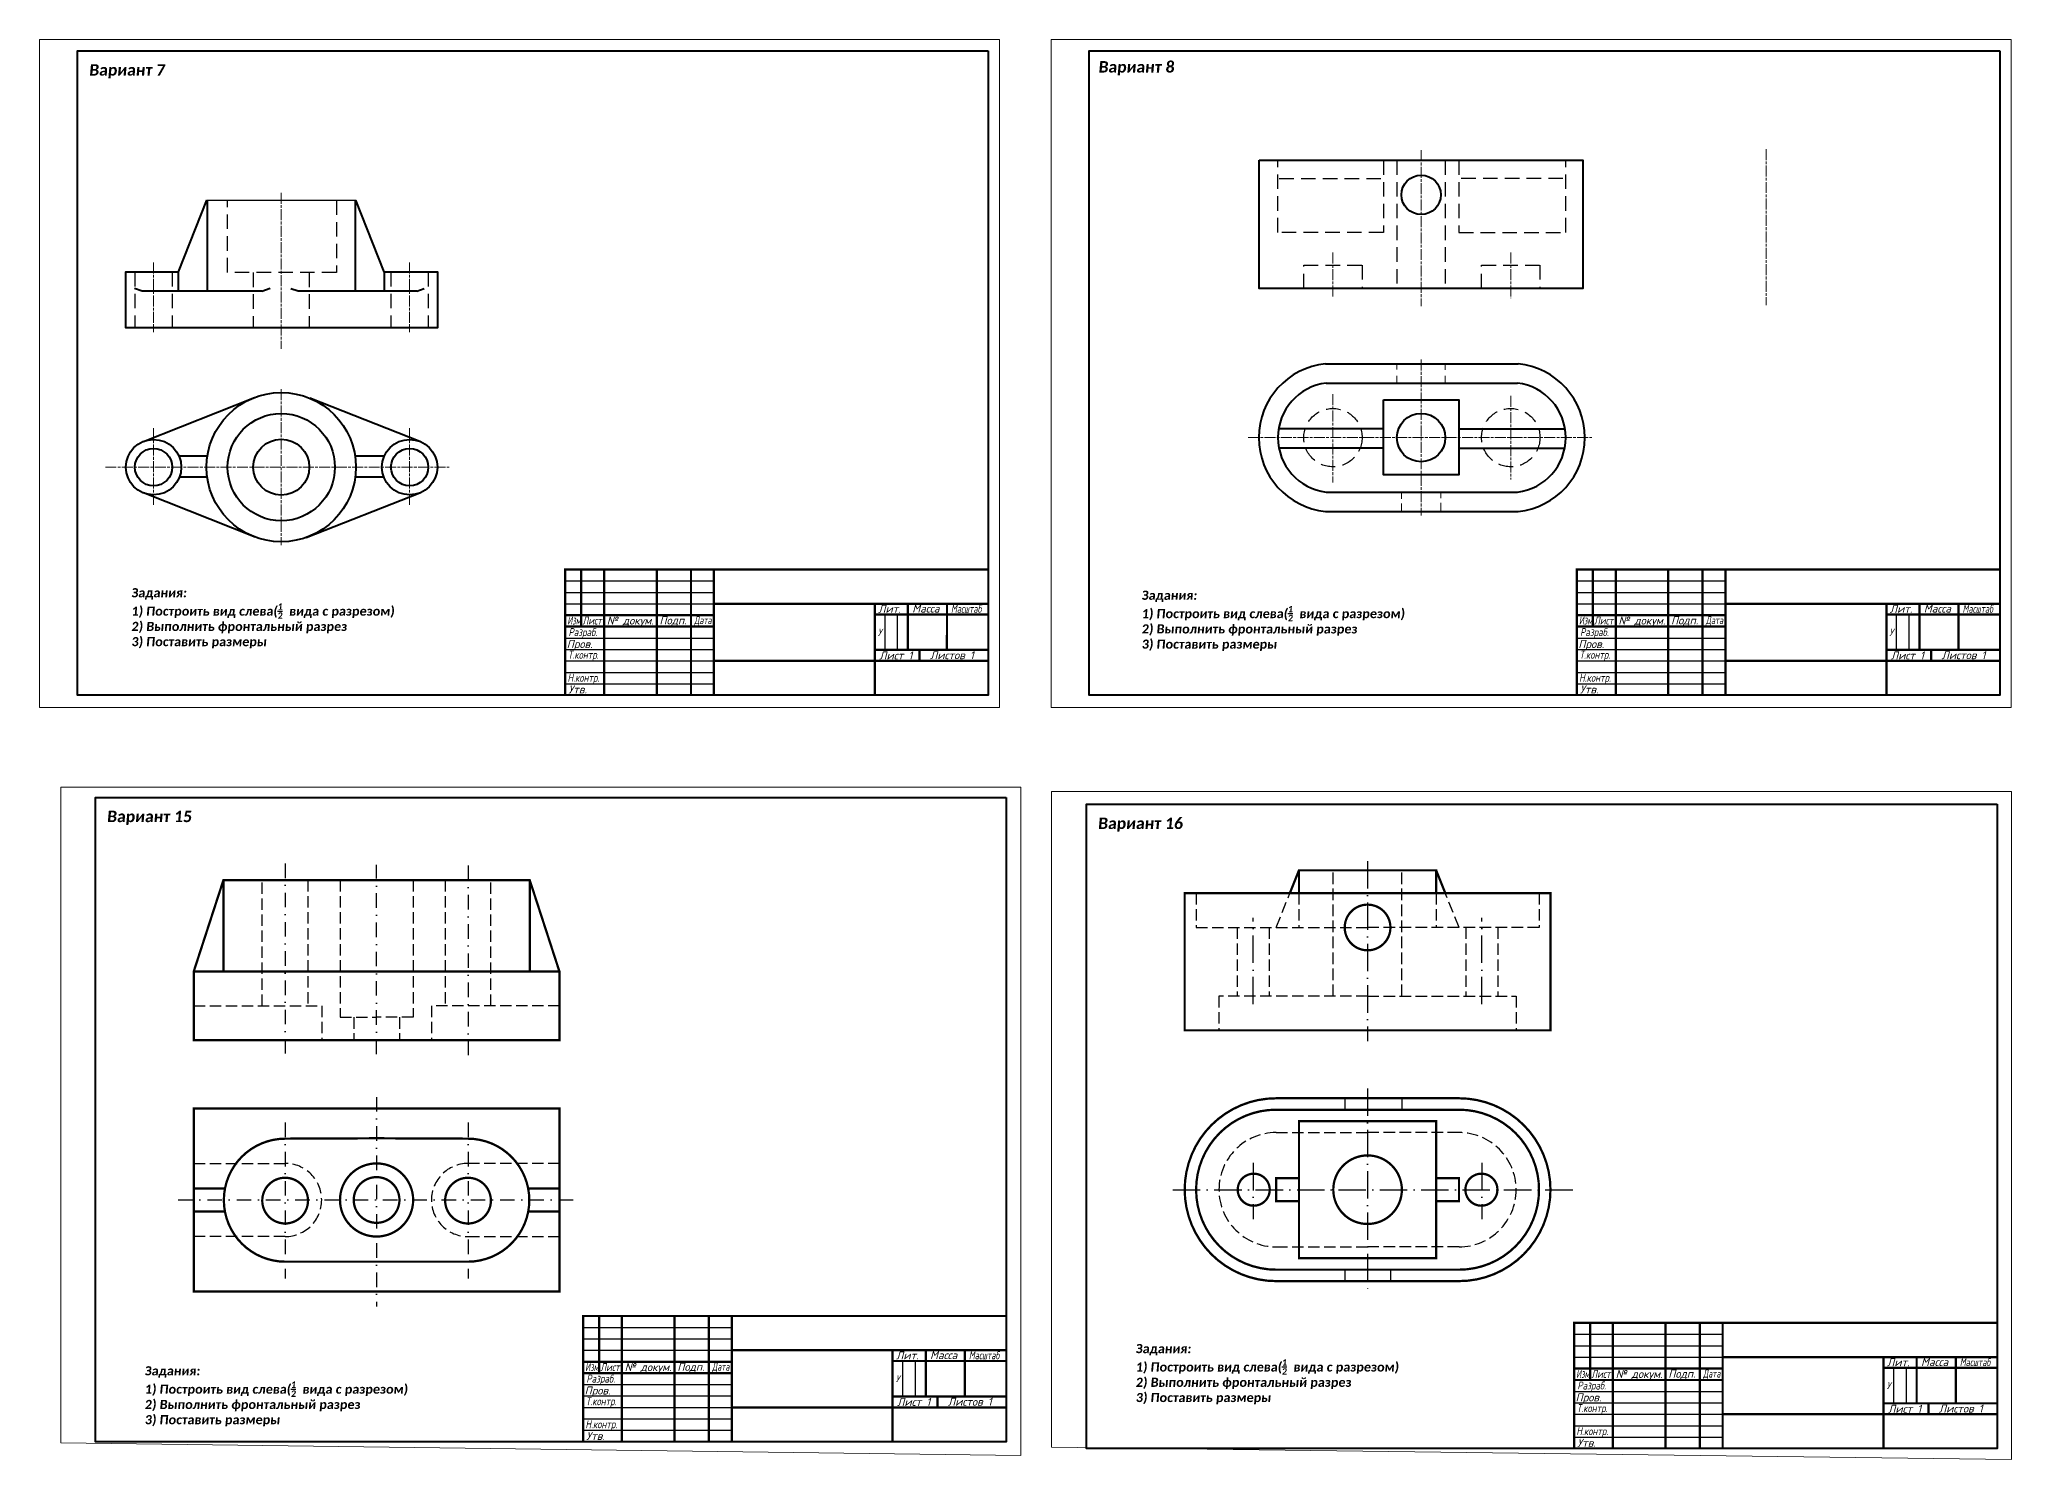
# Model space of a CAD drawing. Header units: millimetres. Extents: x 323 to 3799, y 181 to 802.
# Drawn here: x 2936 to 3799, y 181 to 802 of the extents above; entities that cross this region are included whole.
import ezdxf

# ---------------------------------------------------------------- set-up
doc = ezdxf.new("R2010")
doc.units = ezdxf.units.MM
for name, pattern in [('ACAD_ISO08W100', [36, 24, -3, 6, -3]), ('ACAD_ISO10W100', [18, 12, -3, 0, -3]), ('DASHDOT2', [12.7, 6.35, -3.175, 0, -3.175]), ('DASHED', [7, 5, -2, 0]), ('невидимая', [9.525, 6.35, -3.175])]:
    doc.linetypes.add(name, pattern=pattern)
doc.styles.get("Standard").update_dxf_attribs({"font": 'calibri.ttf'})
doc.styles.add('стиль1', font='calibrib.ttf', dxfattribs={"oblique": 5})

msp = doc.modelspace()

# ---------------------------------------------------------------- linework, layer by layer
at = {"linetype": 'ACAD_ISO08W100', "lineweight": 15, "ltscale": 0.2}
for p, q in [((3540.65, 753.75), (3540.65, 685.52)), ((3691.62, 754.27), (3691.62, 686.04)), ((3042.04, 735.15), (3042.04, 666.92)), ((3502.09, 708.99), (3502.09, 689.66)), ((3579.86, 708.99), (3579.86, 689.09)), ((2986.18, 704.67), (2986.18, 674.16)), ((3098.2, 704.67), (3098.2, 674.16)), ((3540.65, 662.15), (3540.65, 593.91)), ((3042.04, 649.21), (3042.04, 580.98)), ((3502.09, 647.06), (3502.09, 608.42)), ((3579.86, 646.36), (3579.86, 609.69)), ((2986.18, 632.16), (2986.18, 598.04)), ((3098.2, 632.16), (3098.2, 598.04)), ((3464.95, 628.03), (3615.38, 628.03)), ((2965.09, 615.1), (3115.52, 615.1))]:
    msp.add_line(p, q, dxfattribs=at)
at = {"linetype": 'невидимая', "lineweight": 25}
for p, q in [((3530.06, 749.39), (3530.06, 693.34)), ((3551.24, 749.39), (3551.24, 693.34)), ((3478.61, 741.37), (3523.93, 741.37)), ((3602.69, 741.37), (3557.37, 741.37)), ((2978.02, 700.52), (2978.02, 676.07)), ((2994.34, 700.52), (2994.34, 676.07)), ((3029.78, 700.27), (3029.78, 675.82)), ((3054.29, 700.27), (3054.29, 675.82)), ((3090.04, 700.52), (3090.04, 676.07)), ((3106.36, 700.52), (3106.36, 676.07))]:
    msp.add_line(p, q, dxfattribs=at)
at = {"lineweight": 40}
for p, q in [((3009.38, 731.89), (2996.94, 700.52)), ((3009.72, 692.15), (3009.72, 731.89)), ((3074.38, 731.89), (3074.38, 692.15)), ((2996.94, 700.52), (2996.94, 692.42)), ((3087.05, 700.52), (3087.05, 692.29)), ((2981.24, 692.15), (2977.78, 693.34)), ((3033.59, 692.15), (2981.24, 692.15)), ((3033.59, 692.15), (3037.14, 693.48)), ((3049.41, 692.15), (3046.22, 693.19)), ((3101.37, 692.15), (3049.41, 692.15)), ((3101.37, 692.15), (3104.49, 693.25)), ((3498.87, 660.31), (3583.08, 660.31)), ((3499.12, 651.9), (3582.83, 651.9)), ((2981.72, 626.37), (3030.28, 645.57)), ((3102.63, 626.38), (3054.56, 645.26)), ((3524.15, 631.81), (3478.33, 631.81)), ((3557.16, 631.81), (3603.62, 631.81)), ((3524.15, 623.48), (3478.47, 623.48)), ((3557.16, 623.48), (3603.48, 623.48)), ((3499.12, 604.15), (3582.83, 604.15)), ((3030.66, 584.48), (2981.74, 603.82)), ((3052.99, 584.33), (3102.63, 603.82)), ((3498.87, 595.75), (3583.08, 595.75))]:
    msp.add_line(p, q, dxfattribs=at)
at = {"lineweight": 30}
msp.add_line((3009.38, 731.89), (3074.7, 731.89), dxfattribs=at)
at = {"color": 7, "lineweight": 0}
for p, q in [((3530.06, 660.49), (3530.06, 657.83)), ((3551.24, 660.49), (3551.24, 657.66)), ((3530.06, 655.11), (3530.06, 651.53)), ((3551.24, 655.11), (3551.24, 651.53)), ((3532.05, 603.78), (3532.05, 601.29)), ((3532.05, 599.18), (3532.05, 595.93)), ((3549.25, 603.78), (3549.25, 601.49)), ((3549.25, 599.45), (3549.25, 595.93))]:
    msp.add_line(p, q, dxfattribs=at)
for p, q in [((3231.27, 560.32), (3231.27, 570.32)), ((3673.77, 560.32), (3673.77, 570.32)), ((3166.27, 565.32), (3231.27, 565.32)), ((3608.77, 565.32), (3673.77, 565.32)), ((3166.27, 560.32), (3231.27, 560.32)), ((3166.27, 555.32), (3231.27, 555.32)), ((3316.13, 555.32), (3301.66, 555.32)), ((3608.77, 560.32), (3673.77, 560.32)), ((3608.77, 555.32), (3673.77, 555.32)), ((3758.63, 555.32), (3744.17, 555.32)), ((3306.02, 550.64), (3306.02, 535.12)), ((3311.49, 550.64), (3311.49, 535.12)), ((3748.52, 550.64), (3748.52, 535.12)), ((3753.99, 550.64), (3753.99, 535.12)), ((3166.27, 540.32), (3231.27, 540.32)), ((3166.27, 535.32), (3231.27, 535.32)), ((3608.77, 540.32), (3673.77, 540.32)), ((3608.77, 535.32), (3673.77, 535.32)), ((3166.27, 530.32), (3231.27, 530.32)), ((3608.77, 530.32), (3673.77, 530.32)), ((3166.27, 525.32), (3231.27, 525.32)), ((3166.27, 520.32), (3166.27, 520.32)), ((3166.27, 520.32), (3166.27, 515.32)), ((3166.27, 520.32), (3231.27, 520.32)), ((3608.77, 525.32), (3673.77, 525.32)), ((3608.77, 520.32), (3608.77, 520.32)), ((3608.77, 520.32), (3608.77, 515.32)), ((3608.77, 520.32), (3673.77, 520.32)), ((3239.08, 233.67), (3239.08, 243.67)), ((3174.08, 238.67), (3239.08, 238.67)), ((3174.08, 233.67), (3239.08, 233.67)), ((3607.57, 235.66), (3672.57, 235.66)), ((3672.57, 230.66), (3672.57, 240.66)), ((3174.08, 228.67), (3239.08, 228.67)), ((3323.95, 228.67), (3309.48, 228.67)), ((3323.95, 228.67), (3309.48, 228.67)), ((3607.57, 230.66), (3672.57, 230.66)), ((3607.57, 225.66), (3672.57, 225.66)), ((3757.43, 225.66), (3742.96, 225.66)), ((3757.43, 225.66), (3742.96, 225.66)), ((3313.83, 223.99), (3313.83, 208.47)), ((3313.83, 223.99), (3313.83, 208.47)), ((3319.3, 223.99), (3319.3, 208.47)), ((3319.3, 223.99), (3319.3, 208.47)), ((3747.32, 220.98), (3747.32, 205.46)), ((3747.32, 220.98), (3747.32, 205.46)), ((3752.79, 220.98), (3752.79, 205.46)), ((3752.79, 220.98), (3752.79, 205.46)), ((3174.08, 213.67), (3239.08, 213.67)), ((3174.08, 208.67), (3239.08, 208.67)), ((3607.57, 210.66), (3672.57, 210.66)), ((3174.08, 203.67), (3239.08, 203.67)), ((3174.08, 198.67), (3239.08, 198.67)), ((3607.57, 205.66), (3672.57, 205.66)), ((3607.57, 200.66), (3672.57, 200.66)), ((3174.08, 193.67), (3239.08, 193.67)), ((3607.57, 195.66), (3672.57, 195.66)), ((3607.57, 190.66), (3672.57, 190.66))]:
    msp.add_line(p, q)
at = {"linetype": 'DASHDOT2'}
for p, q in [((3043.74, 441.67), (3043.74, 357.83)), ((3083.74, 358.3), (3083.74, 441.03)), ((3083.74, 358.3), (3083.74, 441.03)), ((3123.74, 440.73), (3123.74, 357.83)), ((3083.74, 339.5), (3083.74, 247.89)), ((3083.74, 339.5), (3083.74, 247.89)), ((3043.74, 328.29), (3043.74, 260.04)), ((3123.74, 328.29), (3123.74, 260.04)), ((2996.94, 294.44), (3170.14, 294.44))]:
    msp.add_line(p, q, dxfattribs=at)
at = {"linetype": 'ACAD_ISO10W100'}
for p, q in [((3517.23, 442.7), (3517.23, 363.89)), ((3517.23, 442.7), (3517.23, 363.89)), ((3517.23, 442.7), (3517.23, 363.89)), ((3467.23, 380.07), (3467.23, 417.91)), ((3567.23, 380.07), (3567.23, 417.91)), ((3567.23, 380.07), (3567.23, 417.91)), ((3517.23, 343.27), (3517.23, 253.75)), ((3517.23, 343.27), (3517.23, 253.75)), ((3467.23, 310.65), (3467.23, 286.11)), ((3567.23, 310.65), (3567.23, 286.11)), ((3432.07, 298.94), (3607.19, 298.94))]:
    msp.add_line(p, q, dxfattribs=at)
at = {"linetype": 'DASHED'}
for p, q in [((3033.74, 379.37), (3033.74, 434.37)), ((3053.74, 434.37), (3053.74, 379.37)), ((3067.74, 434.37), (3067.74, 374.37)), ((3099.74, 434.37), (3099.74, 374.37)), ((3113.74, 434.37), (3113.74, 379.37)), ((3133.74, 379.37), (3133.74, 434.37)), ((3477.23, 413.68), (3483.23, 428.68)), ((3557.23, 413.68), (3551.23, 428.68)), ((3557.23, 413.68), (3551.23, 428.68)), ((3003.74, 379.37), (3059.74, 379.37)), ((3059.74, 379.37), (3059.74, 364.37)), ((3067.74, 374.37), (3083.74, 374.37)), ((3073.74, 374.37), (3073.74, 364.37)), ((3099.74, 374.37), (3083.74, 374.37)), ((3093.74, 374.37), (3093.74, 364.37)), ((3163.74, 379.37), (3107.74, 379.37)), ((3107.74, 379.37), (3107.74, 364.37)), ((3507.23, 338.94), (3507.23, 333.94)), ((3532.23, 338.94), (3532.23, 333.94)), ((3477.23, 323.94), (3517.23, 323.94)), ((3557.23, 323.94), (3517.23, 323.94)), ((3507.23, 263.94), (3507.23, 258.94)), ((3527.23, 263.94), (3527.23, 258.94))]:
    msp.add_line(p, q, dxfattribs=at)
at = {"lineweight": 0}
for points in [[(2936.27, 802.26), (3356.27, 802.26), (3356.27, 509.87), (2936.27, 509.87)], [(3378.77, 802.26), (3798.77, 802.26), (3798.77, 509.87), (3378.77, 509.87)], [(2945.58, 475.07), (3365.58, 475.07), (3365.58, 182.68), (2945.58, 188.13)], [(3378.93, 473.24), (3798.93, 473.24), (3798.93, 180.85), (3378.93, 186.3)]]:
    msp.add_lwpolyline(points, close=True, dxfattribs=at)
at = {"lineweight": 40}
for points in [[(3351.27, 797.26), (3351.27, 515.32), (2952.92, 515.32), (2952.92, 797.26)], [(3793.77, 797.26), (3793.77, 515.32), (3395.42, 515.32), (3395.42, 797.26)], [(3469.84, 749.39), (3611.46, 749.39), (3611.46, 693.34), (3469.84, 693.34)], [(3524.15, 644.5), (3557.16, 644.5), (3557.16, 611.76), (3524.15, 611.76)], [(3359.08, 470.61), (3359.08, 188.67), (2960.74, 188.67), (2960.74, 470.61)], [(3792.57, 467.6), (3792.57, 185.66), (3394.22, 185.66), (3394.22, 467.6)]]:
    msp.add_lwpolyline(points, close=True, dxfattribs=at)
at = {"linetype": 'невидимая', "lineweight": 25}
for points in [[(3523.93, 749.39), (3524.15, 749.39), (3524.15, 717.8), (3478.03, 717.8), (3478.03, 749.39), (3478.61, 749.39)], [(3557.37, 749.39), (3557.16, 749.39), (3557.16, 717.8), (3603.92, 717.8), (3603.92, 749.39)], [(3489.32, 693.34), (3489.32, 703.54), (3514.87, 703.54), (3514.87, 693.34)], [(3567.08, 693.34), (3567.08, 703.54), (3592.63, 703.54), (3592.63, 693.34)]]:
    msp.add_lwpolyline(points, dxfattribs=at)
msp.add_lwpolyline([(3018.56, 731.89), (3066.17, 731.89), (3066.17, 700.27), (3018.56, 700.27)], close=True, dxfattribs=at)
at = {"lineweight": 40}
for points in [[(3087.05, 700.52), (3074.7, 731.89)], [(3087.05, 700.52), (3110.32, 700.52), (3110.32, 676.07), (2974.06, 676.07), (2974.06, 700.52), (2996.94, 700.52)], [(3009.72, 619.85), (2997.33, 619.85)], [(3087.05, 619.85), (3074.35, 619.85)], [(2997.52, 610.81), (3009.66, 610.81)], [(3074.41, 610.81), (3086.86, 610.81)]]:
    msp.add_lwpolyline(points, dxfattribs=at)
at = {"lineweight": 40, "const_width": 1}
for points in [[(3351.27, 570.32), (3166.27, 570.32), (3166.27, 515.32)], [(3173.27, 570.32), (3173.27, 545.32)], [(3183.27, 570.32), (3183.27, 515.32)], [(3206.27, 570.32), (3206.27, 515.32)], [(3221.27, 570.32), (3221.27, 515.32)], [(3231.27, 570.32), (3231.27, 515.32)], [(3793.77, 570.32), (3608.77, 570.32), (3608.77, 515.32)], [(3615.77, 570.32), (3615.77, 545.32)], [(3625.77, 570.32), (3625.77, 515.32)], [(3648.77, 570.32), (3648.77, 515.32)], [(3663.77, 570.32), (3663.77, 515.32)], [(3673.77, 570.32), (3673.77, 515.32)], [(3231.27, 555.32), (3351.27, 555.32)], [(3301.66, 555.32), (3301.66, 515.32)], [(3316.13, 535.12), (3316.13, 555.32)], [(3333.27, 555.32), (3333.24, 535.12)], [(3673.77, 555.32), (3793.77, 555.32)], [(3744.17, 555.32), (3744.17, 515.32)], [(3758.63, 535.12), (3758.63, 555.32)], [(3775.77, 555.32), (3775.74, 535.12)], [(3166.27, 550.32), (3231.27, 550.32)], [(3166.27, 545.32), (3231.27, 545.32)], [(3301.66, 550.64), (3351.27, 550.64)], [(3608.77, 550.32), (3673.77, 550.32)], [(3608.77, 545.32), (3673.77, 545.32)], [(3744.17, 550.64), (3793.77, 550.64)], [(3316.13, 535.12), (3301.66, 535.12)], [(3316.13, 535.12), (3351.27, 535.12)], [(3321.27, 535.12), (3321.27, 530.32)], [(3758.63, 535.12), (3744.17, 535.12)], [(3758.63, 535.12), (3793.77, 535.12)], [(3763.77, 535.12), (3763.77, 530.32)], [(3231.27, 530.32), (3351.27, 530.32)], [(3673.77, 530.32), (3793.77, 530.32)], [(3359.08, 243.67), (3174.08, 243.67), (3174.08, 188.67)], [(3359.08, 243.67), (3174.08, 243.67), (3174.08, 188.67)], [(3181.08, 243.67), (3181.08, 218.67)], [(3191.08, 243.67), (3191.08, 188.67)], [(3214.08, 243.67), (3214.08, 188.67)], [(3229.08, 243.67), (3229.08, 188.67)], [(3239.08, 243.67), (3239.08, 188.67)], [(3792.57, 240.66), (3607.57, 240.66), (3607.57, 185.66)], [(3792.57, 240.66), (3607.57, 240.66), (3607.57, 185.66)], [(3614.57, 240.66), (3614.57, 215.66)], [(3624.57, 240.66), (3624.57, 185.66)], [(3647.57, 240.66), (3647.57, 185.66)], [(3662.57, 240.66), (3662.57, 185.66)], [(3672.57, 240.66), (3672.57, 185.66)], [(3239.08, 228.67), (3359.08, 228.67)], [(3239.08, 228.67), (3359.08, 228.67)], [(3309.48, 228.67), (3309.48, 188.67)], [(3309.48, 228.67), (3309.48, 188.67)], [(3309.48, 223.99), (3359.08, 223.99)], [(3309.48, 223.99), (3359.08, 223.99)], [(3323.95, 208.47), (3323.95, 228.67)], [(3323.95, 208.47), (3323.95, 228.67)], [(3341.08, 228.67), (3341.06, 208.47)], [(3341.08, 228.67), (3341.06, 208.47)], [(3672.57, 225.66), (3792.57, 225.66)], [(3672.57, 225.66), (3792.57, 225.66)], [(3742.96, 225.66), (3742.96, 185.66)], [(3742.96, 225.66), (3742.96, 185.66)], [(3757.43, 205.46), (3757.43, 225.66)], [(3757.43, 205.46), (3757.43, 225.66)], [(3774.57, 225.66), (3774.54, 205.46)], [(3774.57, 225.66), (3774.54, 205.46)], [(3174.08, 223.67), (3239.08, 223.67)], [(3174.08, 218.67), (3239.08, 218.67)], [(3607.57, 220.66), (3672.57, 220.66)], [(3607.57, 215.66), (3672.57, 215.66)], [(3742.96, 220.98), (3792.57, 220.98)], [(3742.96, 220.98), (3792.57, 220.98)], [(3323.95, 208.47), (3309.48, 208.47)], [(3323.95, 208.47), (3309.48, 208.47)], [(3323.95, 208.47), (3359.08, 208.47)], [(3323.95, 208.47), (3359.08, 208.47)], [(3329.08, 208.47), (3329.08, 203.67)], [(3329.08, 208.47), (3329.08, 203.67)], [(3239.08, 203.67), (3359.08, 203.67)], [(3239.08, 203.67), (3359.08, 203.67)], [(3672.57, 200.66), (3792.57, 200.66)], [(3672.57, 200.66), (3792.57, 200.66)], [(3757.43, 205.46), (3742.96, 205.46)], [(3757.43, 205.46), (3742.96, 205.46)], [(3757.43, 205.46), (3792.57, 205.46)], [(3757.43, 205.46), (3792.57, 205.46)], [(3762.57, 205.46), (3762.57, 200.66)], [(3762.57, 205.46), (3762.57, 200.66)]]:
    msp.add_lwpolyline(points, dxfattribs=at)
at = {"const_width": 1}
for points in [[(3083.74, 364.37), (3003.74, 364.37), (3003.74, 394.37), (3016.74, 434.37), (3083.74, 434.37)], [(3016.74, 434.37), (3016.74, 394.37), (3003.74, 394.37), (3083.74, 394.37)], [(3083.74, 364.37), (3163.74, 364.37), (3163.74, 394.37), (3150.74, 434.37), (3083.74, 434.37)], [(3150.74, 434.37), (3150.74, 394.37), (3163.74, 394.37), (3083.74, 394.37)], [(3517.23, 438.68), (3487.23, 438.68), (3487.23, 428.68), (3517.23, 428.68), (3437.23, 428.68), (3437.23, 368.68), (3517.23, 368.68)], [(3487.23, 438.68), (3483.23, 428.68)], [(3517.23, 438.68), (3547.23, 438.68), (3547.23, 428.68), (3517.23, 428.68), (3597.23, 428.68), (3597.23, 368.68), (3517.23, 368.68)], [(3517.23, 438.68), (3547.23, 438.68), (3547.23, 428.68), (3517.23, 428.68), (3597.23, 428.68), (3597.23, 368.68), (3517.23, 368.68)], [(3547.23, 438.68), (3551.23, 428.68)], [(3547.23, 438.68), (3551.23, 428.68)], [(3083.74, 334.44), (3003.74, 334.44), (3003.74, 254.44), (3083.74, 254.44)], [(3083.74, 334.44), (3163.74, 334.44), (3163.74, 254.44), (3083.74, 254.44)], [(3517.23, 328.94), (3487.23, 328.94), (3487.23, 268.94), (3517.23, 268.94)], [(3517.23, 328.94), (3547.23, 328.94), (3547.23, 268.94), (3517.23, 268.94)], [(3487.23, 303.94), (3477.23, 303.94), (3477.23, 293.94), (3487.23, 293.94)], [(3547.23, 303.94), (3557.23, 303.94), (3557.23, 293.94), (3547.23, 293.94)], [(3003.74, 299.44), (3017.21, 299.44)], [(3163.74, 299.44), (3150.28, 299.44)], [(3003.74, 289.44), (3017.21, 289.44)], [(3163.74, 289.44), (3150.28, 289.44)]]:
    msp.add_lwpolyline(points, dxfattribs=at)
at = {"linetype": 'DASHED'}
for points in [[(3502.23, 383.68), (3502.23, 438.68)], [(3532.23, 383.68), (3532.23, 438.68)], [(3532.23, 383.68), (3532.23, 438.68)], [(3442.23, 428.68), (3442.23, 413.68), (3517.23, 413.68)], [(3487.23, 428.68), (3487.23, 413.68)], [(3592.23, 428.68), (3592.23, 413.68), (3517.23, 413.68)], [(3592.23, 428.68), (3592.23, 413.68), (3517.23, 413.68)], [(3547.23, 428.68), (3547.23, 413.68)], [(3547.23, 428.68), (3547.23, 413.68)], [(3460.23, 413.68), (3460.23, 383.68)], [(3474.23, 413.68), (3474.23, 383.68)], [(3560.23, 413.68), (3560.23, 383.68)], [(3560.23, 413.68), (3560.23, 383.68)], [(3574.23, 413.68), (3574.23, 383.68)], [(3574.23, 413.68), (3574.23, 383.68)], [(3517.23, 383.68), (3452.23, 383.68), (3452.23, 368.68)], [(3517.23, 383.68), (3582.23, 383.68), (3582.23, 368.68)], [(3517.23, 383.68), (3582.23, 383.68), (3582.23, 368.68)]]:
    msp.add_lwpolyline(points, dxfattribs=at)
at = {"const_width": 1}
for points in [[(3517.23, 423.68, -1), (3517.23, 403.68, -1), (3517.23, 423.68, -0.553613)], [(3517.23, 423.68, 1), (3517.23, 403.68, 1), (3517.23, 423.68, 0.553613)], [(3517.23, 423.68, -1), (3517.23, 403.68, -1), (3517.23, 423.68, -0.553613)], [(3517.23, 338.94), (3477.23, 338.94, 1), (3477.23, 258.94), (3517.23, 258.94)], [(3517.23, 338.94), (3557.23, 338.94, -1), (3557.23, 258.94), (3517.23, 258.94)], [(3517.23, 333.94), (3477.23, 333.94, 1), (3477.23, 263.94), (3517.23, 263.94)], [(3517.23, 333.94), (3557.23, 333.94, -1), (3557.23, 263.94), (3517.23, 263.94)], [(3083.74, 321.44), (3043.74, 321.27, 0.995972), (3043.74, 267.44), (3083.74, 267.44)], [(3083.74, 321.44), (3123.74, 321.27, -0.995972), (3123.74, 267.44), (3083.74, 267.44)], [(3083.74, 278.44, -1), (3083.74, 310.44, -10.774554)], [(3083.74, 310.44, 1), (3083.74, 278.44, -0.088373)], [(3083.74, 310.44, -1), (3083.74, 278.44, 0.088373)], [(3083.74, 278.44, 1), (3083.74, 310.44, 10.774554)], [(3517.23, 313.94, -1), (3517.23, 283.94, -1), (3517.23, 313.94, 0.137499)], [(3043.74, 304.17, -1), (3043.74, 284.16, -1), (3043.74, 304.17, -0.041308)], [(3083.74, 304.44, -1), (3083.74, 284.44, -1), (3083.74, 304.44, -10.871939)], [(3123.74, 304.17, -1), (3123.74, 284.16, -1), (3123.74, 304.17, -10.71668)], [(3467.43, 305.94, 0.971624), (3467.03, 291.95, 1.059288), (3467.03, 305.93, -0.212847)], [(3567.03, 305.94, -0.971624), (3567.43, 291.95, -1.059288), (3567.43, 305.93, 0.212847)]]:
    msp.add_lwpolyline(points, format="xyb", dxfattribs=at)
at = {"linetype": 'DASHED'}
for points in [[(3477.23, 323.94, 1), (3477.23, 273.94), (3517.23, 273.94)], [(3557.23, 323.94, -1), (3557.23, 273.94), (3517.23, 273.94)], [(3003.74, 310.44), (3043.74, 310.44, -1), (3043.74, 278.44), (3003.74, 278.44)], [(3163.74, 310.44), (3123.74, 310.44, 1), (3123.74, 278.44), (3163.74, 278.44)]]:
    msp.add_lwpolyline(points, format="xyb", dxfattribs=at)
at = {"lineweight": 40}
for centre, radius in [((3540.65, 734.25), 8.6), ((3042.04, 615.1), 32.66), ((3042.04, 615.1), 23.47), ((3540.65, 628.03), 10.59), ((2986.18, 615.1), 12.12), ((2986.18, 615.1), 8.16), ((3042.04, 615.1), 12.25), ((3098.2, 615.1), 12.12), ((3098.2, 615.1), 8.16)]:
    msp.add_circle(centre, radius, dxfattribs=at)
at = {"linetype": 'невидимая', "lineweight": 25}
for centre in [(3502.09, 628.03), (3579.86, 628.03)]:
    msp.add_circle(centre, 12.77, dxfattribs=at)
at = {"color": 6}
for centre in [(3043.74, 294.16), (3123.74, 294.16)]:
    msp.add_circle(centre, 10, dxfattribs=at)
at = {"lineweight": 40}
for centre, radius, start, end in [((3502.09, 628.03), 32.44, 95.70544, 264.29456), ((3579.86, 628.03), 32.44, 275.70544, 84.29456), ((3502.09, 628.03), 24.06, 97.08962, 262.91038), ((3579.86, 628.03), 24.06, 277.08962, 82.91038)]:
    msp.add_arc(centre, radius, start, end, dxfattribs=at)

# ---------------------------------------------------------------- texts
at = {"color": 7, "lineweight": 0, "style": 'стиль1', "oblique": 5}
for s, p in [('Вариант 7', (2957.93, 786.43)), ('Вариант 8', (3399.43, 787.77)), ('Вариант 15', (2965.74, 459.78)), ('Вариант 16', (3399.23, 456.77))]:
    msp.add_text(s, height=5, dxfattribs=at).set_placement(p)
at = {"color": 5, "lineweight": 30, "char_height": 4, "width": 122.6531, "attachment_point": 1, "style": 'стиль1'}
for insert in [(2976.45, 562.14), (3418.39, 561.05), (3415.78, 231.4), (2982.29, 221.69)]:
    msp.add_mtext('\\A1;{\\C7;Задания:\\P1) Построить вид слева(\\H0.7x;\\S1/2;\\H1.4286x;  вида с разрезом)\\P2) Выполнить фронтальный разрез\\P3) Поставить размеры}', dxfattribs=dict(at, insert=insert))
at = {"char_height": 3.5}
for s, insert, width, attachment_point in [('{\\fISOCPEUR|b0|i1|c204|p34;Лит.}', (3303.17, 554.84), 14.4663, 1), ('{\\fISOCPEUR|b0|i1|c204|p34;Масса}', (3318.05, 554.97), 17.1298, 1), ('{\\fISOCPEUR|b0|i1|c204|p34;\\W0.7;Масштаб}', (3335.01, 554.88), 18, 1), ('{\\fISOCPEUR|b0|i1|c204|p34;Лит.}', (3745.67, 554.84), 14.4663, 1), ('{\\fISOCPEUR|b0|i1|c204|p34;Масса}', (3760.55, 554.97), 17.1298, 1), ('{\\fISOCPEUR|b0|i1|c204|p34;\\W0.7;Масштаб}', (3777.51, 554.88), 18, 1), ('\\W0.6;{\\fISOCPEUR|b0|i1|c204|p34;Изм.}', (3167.2, 549.73), 7, 1), ('\\W0.8;{\\fISOCPEUR|b0|i1|c204|p34;Разраб.}', (3167.69, 544.67), 17, 1), ('{\\fISOCPEUR|b0|i1|c204|p34;\\W0.8;Лист}', (3173.8, 549.73), 10, 1), ('{\\fISOCPEUR|b0|i1|c204|p34;№ докум.}', (3184.46, 549.72), 23, 1), ('{\\fISOCPEUR|b0|i1|c204|p34;Подп.}', (3213.42, 547.79), 15, 5), ('{\\fISOCPEUR|b0|i1|c204|p34;\\W0.6;Дата}', (3222.7, 549.91), 10, 1), ('\\W0.6;{\\fISOCPEUR|b0|i1|c204|p34;Изм.}', (3609.7, 549.73), 7, 1), ('\\W0.8;{\\fISOCPEUR|b0|i1|c204|p34;Разраб.}', (3610.19, 544.67), 17, 1), ('{\\fISOCPEUR|b0|i1|c204|p34;\\W0.8;Лист}', (3616.3, 549.73), 10, 1), ('{\\fISOCPEUR|b0|i1|c204|p34;№ докум.}', (3626.96, 549.72), 23, 1), ('{\\fISOCPEUR|b0|i1|c204|p34;Подп.}', (3655.92, 547.79), 15, 5), ('{\\fISOCPEUR|b0|i1|c204|p34;\\W0.6;Дата}', (3665.2, 549.91), 10, 1), ('{\\fISOCPEUR|b0|i1|c204|p34;Пров.}', (3166.93, 539.47), 17, 1), ('{\\fISOCPEUR|b0|i1|c204|p34;Пров.}', (3609.44, 539.47), 17, 1), ('\\W0.8;{\\fISOCPEUR|b0|i1|c204|p34;Т.контр.}', (3174.15, 532.54), 17, 5), ('{\\fISOCPEUR|b0|i1|c204|p34;Лист 1}', (3303.63, 534.46), 19.6013, 1), ('{\\fISOCPEUR|b0|i1|c204|p34;Листов 1}', (3325.83, 534.57), 30, 1), ('\\W0.8;{\\fISOCPEUR|b0|i1|c204|p34;Т.контр.}', (3616.65, 532.54), 17, 5), ('{\\fISOCPEUR|b0|i1|c204|p34;Лист 1}', (3746.13, 534.46), 19.6013, 1), ('{\\fISOCPEUR|b0|i1|c204|p34;Листов 1}', (3768.33, 534.57), 30, 1), ('\\W0.8;{\\fISOCPEUR|b0|i1|c204|p34;Н.контр.}', (3167.26, 524.7), 17, 1), ('{\\fISOCPEUR|b0|i1|c204|p34;Утв.}', (3167.65, 519.59), 17, 1), ('\\W0.8;{\\fISOCPEUR|b0|i1|c204|p34;Н.контр.}', (3609.76, 524.7), 17, 1), ('{\\fISOCPEUR|b0|i1|c204|p34;Утв.}', (3610.15, 519.59), 17, 1), ('{\\fISOCPEUR|b0|i1|c204|p34;Лит.}', (3310.98, 228.19), 14.4663, 1), ('{\\fISOCPEUR|b0|i1|c204|p34;Лит.}', (3310.98, 228.19), 14.4663, 1), ('{\\fISOCPEUR|b0|i1|c204|p34;Масса}', (3325.86, 228.32), 17.1298, 1), ('{\\fISOCPEUR|b0|i1|c204|p34;Масса}', (3325.86, 228.32), 17.1298, 1), ('{\\fISOCPEUR|b0|i1|c204|p34;\\W0.7;Масштаб}', (3342.83, 228.23), 18, 1), ('{\\fISOCPEUR|b0|i1|c204|p34;\\W0.7;Масштаб}', (3342.83, 228.23), 18, 1), ('{\\fISOCPEUR|b0|i1|c204|p34;Лит.}', (3744.47, 225.19), 14.4663, 1), ('{\\fISOCPEUR|b0|i1|c204|p34;Лит.}', (3744.47, 225.19), 14.4663, 1), ('{\\fISOCPEUR|b0|i1|c204|p34;Масса}', (3759.35, 225.31), 17.1298, 1), ('{\\fISOCPEUR|b0|i1|c204|p34;Масса}', (3759.35, 225.31), 17.1298, 1), ('{\\fISOCPEUR|b0|i1|c204|p34;\\W0.7;Масштаб}', (3776.31, 225.23), 18, 1), ('{\\fISOCPEUR|b0|i1|c204|p34;\\W0.7;Масштаб}', (3776.31, 225.23), 18, 1), ('\\W0.6;{\\fISOCPEUR|b0|i1|c204|p34;Изм.}', (3175.01, 223.08), 7, 1), ('\\W0.8;{\\fISOCPEUR|b0|i1|c204|p34;Разраб.}', (3175.51, 218.02), 17, 1), ('{\\fISOCPEUR|b0|i1|c204|p34;\\W0.8;Лист}', (3181.62, 223.08), 10, 1), ('{\\fISOCPEUR|b0|i1|c204|p34;№ докум.}', (3192.27, 223.07), 23, 1), ('{\\fISOCPEUR|b0|i1|c204|p34;Подп.}', (3221.23, 221.14), 15, 5), ('{\\fISOCPEUR|b0|i1|c204|p34;\\W0.6;Дата}', (3230.51, 223.26), 10, 1), ('\\W0.6;{\\fISOCPEUR|b0|i1|c204|p34;Изм.}', (3608.5, 220.08), 7, 1), ('{\\fISOCPEUR|b0|i1|c204|p34;\\W0.8;Лист}', (3615.1, 220.07), 10, 1), ('{\\fISOCPEUR|b0|i1|c204|p34;№ докум.}', (3625.76, 220.06), 23, 1), ('{\\fISOCPEUR|b0|i1|c204|p34;Подп.}', (3654.72, 218.13), 15, 5), ('{\\fISOCPEUR|b0|i1|c204|p34;\\W0.6;Дата}', (3664, 220.25), 10, 1), ('{\\fISOCPEUR|b0|i1|c204|p34;Пров.}', (3174.75, 212.82), 17, 1), ('\\W0.8;{\\fISOCPEUR|b0|i1|c204|p34;Т.контр.}', (3181.97, 205.89), 17, 5), ('{\\fISOCPEUR|b0|i1|c204|p34;Лист 1}', (3311.45, 207.82), 19.6013, 1), ('{\\fISOCPEUR|b0|i1|c204|p34;Лист 1}', (3311.45, 207.82), 19.6013, 1), ('{\\fISOCPEUR|b0|i1|c204|p34;Листов 1}', (3333.65, 207.92), 30, 1), ('{\\fISOCPEUR|b0|i1|c204|p34;Листов 1}', (3333.65, 207.92), 30, 1), ('{\\fISOCPEUR|b0|i1|c204|p34;Пров.}', (3608.23, 209.81), 17, 1), ('\\W0.8;{\\fISOCPEUR|b0|i1|c204|p34;Разраб.}', (3608.99, 215.01), 17, 1), ('\\W0.8;{\\fISOCPEUR|b0|i1|c204|p34;Т.контр.}', (3615.45, 202.89), 17, 5), ('{\\fISOCPEUR|b0|i1|c204|p34;Лист 1}', (3744.93, 204.81), 19.6013, 1), ('{\\fISOCPEUR|b0|i1|c204|p34;Лист 1}', (3744.93, 204.81), 19.6013, 1), ('{\\fISOCPEUR|b0|i1|c204|p34;Листов 1}', (3767.13, 204.92), 30, 1), ('{\\fISOCPEUR|b0|i1|c204|p34;Листов 1}', (3767.13, 204.92), 30, 1), ('\\W0.8;{\\fISOCPEUR|b0|i1|c204|p34;Н.контр.}', (3175.08, 198.05), 17, 1), ('{\\fISOCPEUR|b0|i1|c204|p34;Утв.}', (3175.47, 192.94), 17, 1), ('\\W0.8;{\\fISOCPEUR|b0|i1|c204|p34;Н.контр.}', (3608.56, 195.05), 17, 1), ('{\\fISOCPEUR|b0|i1|c204|p34;Утв.}', (3608.95, 189.93), 17, 1)]:
    msp.add_mtext(s, dxfattribs=dict(at, insert=insert, width=width, attachment_point=attachment_point))
at = {"color": 3, "char_height": 3, "width": 4.3536, "attachment_point": 5}
for insert in [(3303.84, 542.88), (3746.34, 542.88), (3311.66, 216.23), (3311.66, 216.23), (3745.14, 213.22), (3745.14, 213.22)]:
    msp.add_mtext('{\\fISOCPEUR|b0|i1|c204|p34;\\C256;У}', dxfattribs=dict(at, insert=insert))

doc.saveas('drawing.dxf')
